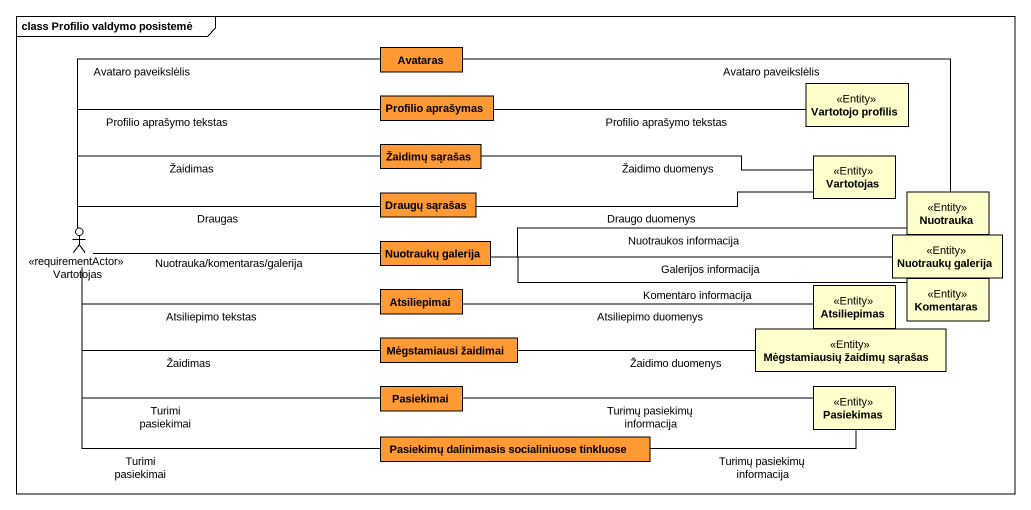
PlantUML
@startuml
mainframe class Profilio valdymo posistemė
allowmixing
hide circle
hide empty members
class Avataras #FF9933
class "Vartotojo profilis" as Vartotojo_profilis <<Entity>>
class "Profilio aprašymas" as Profilio_aprašymas #FF9933
class "Žaidimų sąrašas" as Žaidimų_sąrašas #FF9933
class Vartotojas <<Entity>>
actor "Vartotojas" as Vartotojas_2 <<requirementActor>>
class "Draugų sąrašas" as Draugų_sąrašas #FF9933
class Nuotrauka <<Entity>>
class "Nuotraukų galerija" as Nuotraukų_galerija #FF9933
class "Nuotraukų galerija" as Nuotraukų_galerija_2 <<Entity>>
class Atsiliepimai #FF9933
class Atsiliepimas <<Entity>>
class Komentaras <<Entity>>
class "Mėgstamiausi žaidimai" as Mėgstamiausi_žaidimai #FF9933
class "Mėgstamiausių žaidimų sąrašas" as Mėgstamiausių_žaidimų <<Entity>>
class Pasiekimai #FF9933
class Pasiekimas <<Entity>>
class "Pasiekimų dalinimasis socialiniuose tinkluose" as Pasiekimų_dalinimasis #FF9933
Avataras -right- Nuotrauka : Avataro paveikslėlis
Profilio_aprašymas -right- Vartotojo_profilis : Profilio aprašymo tekstas
Žaidimų_sąrašas -right- Vartotojas : Žaidimo duomenys
Vartotojas_2 -right- Avataras : Avataro paveikslėlis
Vartotojas_2 -right- Profilio_aprašymas : Profilio aprašymo tekstas
Vartotojas_2 -right- Žaidimų_sąrašas : Žaidimas
Vartotojas_2 -right- Draugų_sąrašas : Draugas
Vartotojas_2 -right- Nuotraukų_galerija : Nuotrauka/komentaras/galerija
Vartotojas_2 -right- Atsiliepimai : Atsiliepimo tekstas
Vartotojas_2 -right- Mėgstamiausi_žaidimai : Žaidimas
Vartotojas_2 -right- Pasiekimai : Turimi pasiekimai
Vartotojas_2 -right- Pasiekimų_dalinimasis : Turimi pasiekimai
Draugų_sąrašas -right- Vartotojas : Draugo duomenys
Nuotraukų_galerija -right- Nuotrauka : Nuotraukos informacija
Nuotraukų_galerija -right- Nuotraukų_galerija_2 : Galerijos informacija
Nuotraukų_galerija -right- Komentaras : Komentaro informacija
Atsiliepimai -right- Atsiliepimas : Atsiliepimo duomenys
Mėgstamiausi_žaidimai -right- Mėgstamiausių_žaidimų : Žaidimo duomenys
Pasiekimai -right- Pasiekimas : Turimų pasiekimų informacija
Pasiekimų_dalinimasis -right- Pasiekimas : Turimų pasiekimų informacija
@enduml
